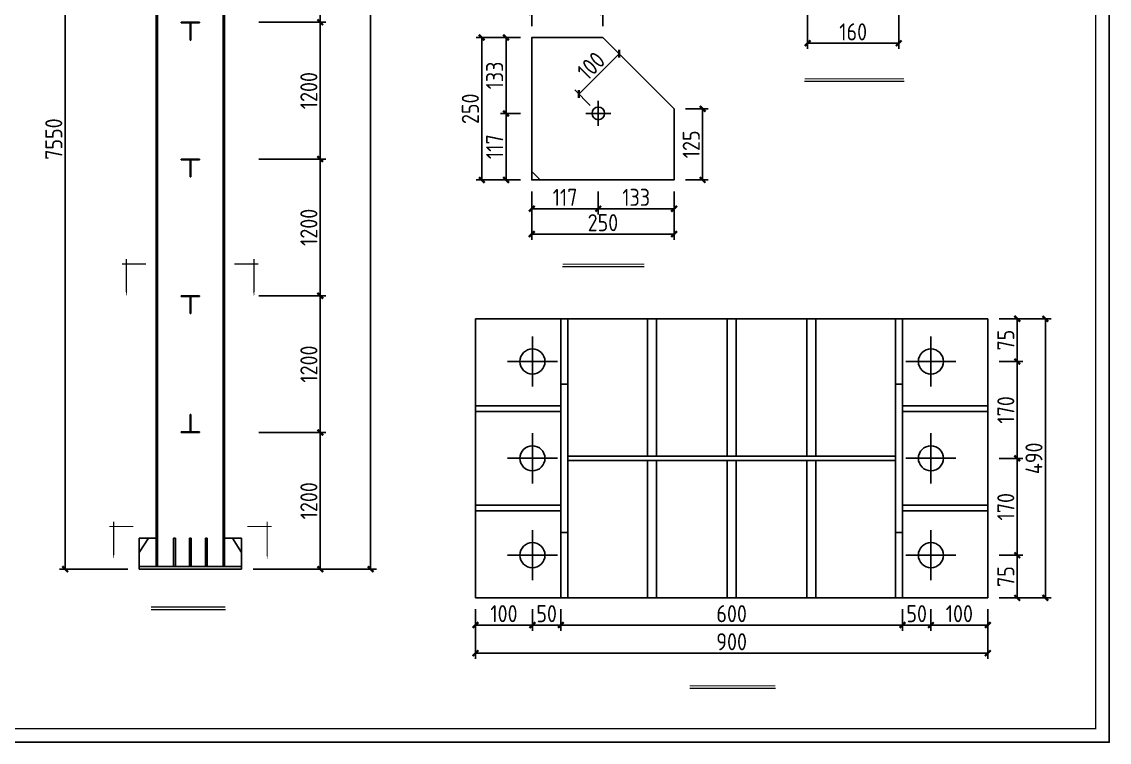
# Model space of a CAD drawing. Extents: x -41778 to 305453, y -85562 to 95360.
# Drawn here: x 82973 to 102076, y -60345 to -47697 of the extents above; entities that cross this region are included whole.
import ezdxf

# ---------------------------------------------------------------- set-up
doc = ezdxf.new("R2010")
doc.units = 0
doc.header["$LTSCALE"] = 1000
doc.header["$MEASUREMENT"] = 0
doc.layers.add('_TCH_MASK', color=7, linetype='Continuous')
doc.layers.add('PUB_TITLE', color=4, linetype='Continuous')
doc.styles.get("Standard").update_dxf_attribs({"font": 'gbenor.shx', "bigfont": 'gbcbig.shx'})
doc.dimstyles.get("Standard").update_dxf_attribs({"dimscale": 100, "dimtxt": 3.5, "dimasz": 1, "dimexe": 2.5, "dimexo": 3, "dimgap": 1.5, "dimtad": 1, "dimdec": 0, "dimzin": 0, "dimdsep": 46, "dimtxsty": 'Standard', "dimblk": 'ARCHTICK', "dimcen": 0.09, "dimadec": 0, "dimazin": 0, "dimtfac": 1, "dimtdec": 0, "dimtix": 1, "dimtmove": 2, "dimatfit": 3, "dimfxl": 1, "dimtolj": 1, "dimtzin": 0, "dimarcsym": 0})

# ---------------------------------------------------------------- blocks, each defined once
blk = doc.blocks.new('_ArchTick')
at = {"color": 0, "linetype": 'ByBlock', "const_width": 0.4}
blk.add_lwpolyline([(-0.5, -0.5), (0.5, 0.5)], dxfattribs=at)
blk = doc.blocks.new('*D247')
at = {"layer": '_TCH_MASK', "color": 0, "lineweight": -2}
for p, q in [((90943, -58011), (90943, -58388)), ((91943, -58011), (91943, -58388)), ((90943, -58288), (91943, -58288))]:
    blk.add_line(p, q, dxfattribs=at)
at = {"layer": 'Defpoints', "color": 0}
for p in [(90943, -57811), (91943, -57811), (91943, -58288)]:
    blk.add_point(p, dxfattribs=at)
at = {"layer": '_TCH_MASK', "color": 0, "lineweight": -2, "xscale": 100, "yscale": 100, "zscale": 100, "rotation": 180}
blk.add_blockref('_ArchTick', (90943, -58288), dxfattribs=at)
at = {"layer": '_TCH_MASK', "color": 0, "lineweight": -2, "xscale": 100, "yscale": 100, "zscale": 100}
blk.add_blockref('_ArchTick', (91943, -58288), dxfattribs=at)
at = {"layer": '_TCH_MASK', "color": 0, "lineweight": 15, "insert": (91443, -58088), "char_height": 300, "attachment_point": 5}
blk.add_mtext('\\A1;100', dxfattribs=at)
blk = doc.blocks.new('*D196')
at = {"layer": '_TCH_MASK', "color": 0, "lineweight": -2}
for p, q in [((92443, -58011), (92443, -58388)), ((98443, -58011), (98443, -58388)), ((92443, -58288), (98443, -58288))]:
    blk.add_line(p, q, dxfattribs=at)
at = {"layer": 'Defpoints', "color": 0}
for p in [(92443, -57811), (98443, -57811), (98443, -58288)]:
    blk.add_point(p, dxfattribs=at)
at = {"layer": '_TCH_MASK', "color": 0, "lineweight": -2, "xscale": 100, "yscale": 100, "zscale": 100, "rotation": 180}
blk.add_blockref('_ArchTick', (92443, -58288), dxfattribs=at)
at = {"layer": '_TCH_MASK', "color": 0, "lineweight": -2, "xscale": 100, "yscale": 100, "zscale": 100}
blk.add_blockref('_ArchTick', (98443, -58288), dxfattribs=at)
at = {"layer": '_TCH_MASK', "color": 0, "lineweight": 15, "insert": (95443, -58088), "char_height": 300, "attachment_point": 5}
blk.add_mtext('\\A1;600', dxfattribs=at)
blk = doc.blocks.new('*D248')
at = {"layer": '_TCH_MASK', "color": 0, "lineweight": -2}
for p, q in [((98943, -58011), (98943, -58388)), ((99943, -58011), (99943, -58388)), ((98943, -58288), (99943, -58288))]:
    blk.add_line(p, q, dxfattribs=at)
at = {"layer": 'Defpoints', "color": 0}
for p in [(98943, -57811), (99943, -57811), (99943, -58288)]:
    blk.add_point(p, dxfattribs=at)
at = {"layer": '_TCH_MASK', "color": 0, "lineweight": -2, "xscale": 100, "yscale": 100, "zscale": 100, "rotation": 180}
blk.add_blockref('_ArchTick', (98943, -58288), dxfattribs=at)
at = {"layer": '_TCH_MASK', "color": 0, "lineweight": -2, "xscale": 100, "yscale": 100, "zscale": 100}
blk.add_blockref('_ArchTick', (99943, -58288), dxfattribs=at)
at = {"layer": '_TCH_MASK', "color": 0, "lineweight": 15, "insert": (99443, -58088), "char_height": 300, "attachment_point": 5}
blk.add_mtext('\\A1;100', dxfattribs=at)
blk = doc.blocks.new('*D249')
at = {"layer": '_TCH_MASK', "color": 0, "lineweight": -2}
for p, q in [((90943, -58011), (90943, -58881)), ((99943, -58011), (99943, -58881)), ((99943, -58781), (90943, -58781))]:
    blk.add_line(p, q, dxfattribs=at)
at = {"layer": 'Defpoints', "color": 0}
for p in [(90943, -57811), (99943, -57811), (90943, -58781)]:
    blk.add_point(p, dxfattribs=at)
at = {"layer": '_TCH_MASK', "color": 0, "lineweight": -2, "xscale": 100, "yscale": 100, "zscale": 100, "rotation": 180}
blk.add_blockref('_ArchTick', (90943, -58781), dxfattribs=at)
at = {"layer": '_TCH_MASK', "color": 0, "lineweight": -2, "xscale": 100, "yscale": 100, "zscale": 100}
blk.add_blockref('_ArchTick', (99943, -58781), dxfattribs=at)
at = {"layer": '_TCH_MASK', "color": 0, "lineweight": 15, "insert": (95443, -58581), "char_height": 300, "attachment_point": 5}
blk.add_mtext('\\A1;900', dxfattribs=at)
blk = doc.blocks.new('*D197')
at = {"layer": '_TCH_MASK', "color": 0, "lineweight": -2}
for p, q in [((100143, -57061), (100559, -57061)), ((100459, -57811), (100459, -57061)), ((100143, -57811), (100559, -57811))]:
    blk.add_line(p, q, dxfattribs=at)
at = {"layer": 'Defpoints', "color": 0}
for p in [(99943, -57061), (100459, -57061), (99943, -57811)]:
    blk.add_point(p, dxfattribs=at)
at = {"layer": '_TCH_MASK', "color": 0, "lineweight": -2, "xscale": 100, "yscale": 100, "zscale": 100}
for p, rotation in [((100459, -57061), 90), ((100459, -57811), 270)]:
    blk.add_blockref('_ArchTick', p, dxfattribs=dict(at, rotation=rotation))
at = {"layer": '_TCH_MASK', "color": 0, "lineweight": 15, "insert": (100259, -57436), "char_height": 300, "attachment_point": 5, "rotation": 90}
blk.add_mtext('\\A1;75', dxfattribs=at)
blk = doc.blocks.new('*D198')
at = {"layer": '_TCH_MASK', "color": 0, "lineweight": -2}
for p, q in [((100143, -55361), (100559, -55361)), ((100459, -57061), (100459, -55361)), ((100143, -57061), (100559, -57061))]:
    blk.add_line(p, q, dxfattribs=at)
at = {"layer": 'Defpoints', "color": 0}
for p in [(99943, -55361), (100459, -55361), (99943, -57061)]:
    blk.add_point(p, dxfattribs=at)
at = {"layer": '_TCH_MASK', "color": 0, "lineweight": -2, "xscale": 100, "yscale": 100, "zscale": 100}
for p, rotation in [((100459, -55361), 90), ((100459, -57061), 270)]:
    blk.add_blockref('_ArchTick', p, dxfattribs=dict(at, rotation=rotation))
at = {"layer": '_TCH_MASK', "color": 0, "lineweight": 15, "insert": (100259, -56211), "char_height": 300, "attachment_point": 5, "rotation": 90}
blk.add_mtext('\\A1;170', dxfattribs=at)
blk = doc.blocks.new('*D199')
at = {"layer": '_TCH_MASK', "color": 0, "lineweight": -2}
for p, q in [((100143, -53661), (100559, -53661)), ((100459, -55361), (100459, -53661)), ((100143, -55361), (100559, -55361))]:
    blk.add_line(p, q, dxfattribs=at)
at = {"layer": 'Defpoints', "color": 0}
for p in [(99943, -53661), (100459, -53661), (99943, -55361)]:
    blk.add_point(p, dxfattribs=at)
at = {"layer": '_TCH_MASK', "color": 0, "lineweight": -2, "xscale": 100, "yscale": 100, "zscale": 100}
for p, rotation in [((100459, -53661), 90), ((100459, -55361), 270)]:
    blk.add_blockref('_ArchTick', p, dxfattribs=dict(at, rotation=rotation))
at = {"layer": '_TCH_MASK', "color": 0, "lineweight": 15, "insert": (100259, -54511), "char_height": 300, "attachment_point": 5, "rotation": 90}
blk.add_mtext('\\A1;170', dxfattribs=at)
blk = doc.blocks.new('*D250')
at = {"layer": '_TCH_MASK', "color": 0, "lineweight": -2}
for p, q in [((100143, -52911), (100559, -52911)), ((100459, -53661), (100459, -52911)), ((100143, -53661), (100559, -53661))]:
    blk.add_line(p, q, dxfattribs=at)
at = {"layer": 'Defpoints', "color": 0}
for p in [(99943, -52911), (100459, -52911), (99943, -53661)]:
    blk.add_point(p, dxfattribs=at)
at = {"layer": '_TCH_MASK', "color": 0, "lineweight": -2, "xscale": 100, "yscale": 100, "zscale": 100}
for p, rotation in [((100459, -52911), 90), ((100459, -53661), 270)]:
    blk.add_blockref('_ArchTick', p, dxfattribs=dict(at, rotation=rotation))
at = {"layer": '_TCH_MASK', "color": 0, "lineweight": 15, "insert": (100259, -53286), "char_height": 300, "attachment_point": 5, "rotation": 90}
blk.add_mtext('\\A1;75', dxfattribs=at)
blk = doc.blocks.new('*D251')
at = {"layer": '_TCH_MASK', "color": 0, "lineweight": -2}
for p, q in [((100143, -52911), (101054, -52911)), ((100954, -57811), (100954, -52911)), ((100143, -57811), (101054, -57811))]:
    blk.add_line(p, q, dxfattribs=at)
at = {"layer": 'Defpoints', "color": 0}
for p in [(99943, -52911), (100954, -52911), (99943, -57811)]:
    blk.add_point(p, dxfattribs=at)
at = {"layer": '_TCH_MASK', "color": 0, "lineweight": -2, "xscale": 100, "yscale": 100, "zscale": 100}
for p, rotation in [((100954, -52911), 90), ((100954, -57811), 270)]:
    blk.add_blockref('_ArchTick', p, dxfattribs=dict(at, rotation=rotation))
at = {"layer": '_TCH_MASK', "color": 0, "lineweight": 15, "insert": (100754, -55361), "char_height": 300, "attachment_point": 5, "rotation": 90}
blk.add_mtext('\\A1;490', dxfattribs=at)
blk = doc.blocks.new('*D225')
at = {"layer": '_TCH_MASK', "color": 0, "lineweight": -2}
for p, q in [((96778, -47309), (96778, -48174)), ((98378, -47309), (98378, -48174)), ((98378, -48074), (96778, -48074))]:
    blk.add_line(p, q, dxfattribs=at)
at = {"layer": 'Defpoints', "color": 0}
for p in [(96778, -47109), (98378, -47109), (96778, -48074)]:
    blk.add_point(p, dxfattribs=at)
at = {"layer": '_TCH_MASK', "color": 0, "lineweight": -2, "xscale": 100, "yscale": 100, "zscale": 100, "rotation": 180}
blk.add_blockref('_ArchTick', (96778, -48074), dxfattribs=at)
at = {"layer": '_TCH_MASK', "color": 0, "lineweight": -2, "xscale": 100, "yscale": 100, "zscale": 100}
blk.add_blockref('_ArchTick', (98378, -48074), dxfattribs=at)
at = {"layer": '_TCH_MASK', "color": 0, "lineweight": 15, "insert": (97578, -47874), "char_height": 300, "attachment_point": 5}
blk.add_mtext('\\A1;160', dxfattribs=at)
blk = doc.blocks.new('*D236')
at = {"layer": '_TCH_MASK', "color": 0, "lineweight": -2}
for p, q in [((87136, -54906), (88317, -54906)), ((88217, -57306), (88217, -54906)), ((87036, -57306), (88317, -57306))]:
    blk.add_line(p, q, dxfattribs=at)
at = {"layer": 'Defpoints', "color": 0}
for p in [(86936, -54906), (88217, -54906), (86836, -57306)]:
    blk.add_point(p, dxfattribs=at)
at = {"layer": '_TCH_MASK', "color": 0, "lineweight": -2, "xscale": 100, "yscale": 100, "zscale": 100}
for p, rotation in [((88217, -54906), 90), ((88217, -57306), 270)]:
    blk.add_blockref('_ArchTick', p, dxfattribs=dict(at, rotation=rotation))
at = {"layer": '_TCH_MASK', "color": 0, "lineweight": 15, "insert": (88017, -56106), "char_height": 300, "attachment_point": 5, "rotation": 90}
blk.add_mtext('\\A1;1200', dxfattribs=at)
blk = doc.blocks.new('*D237')
at = {"layer": '_TCH_MASK', "color": 0, "lineweight": -2}
for p, q in [((87136, -52506), (88317, -52506)), ((88217, -54906), (88217, -52506)), ((87136, -54906), (88317, -54906))]:
    blk.add_line(p, q, dxfattribs=at)
at = {"layer": 'Defpoints', "color": 0}
for p in [(86936, -52506), (88217, -52506), (86936, -54906)]:
    blk.add_point(p, dxfattribs=at)
at = {"layer": '_TCH_MASK', "color": 0, "lineweight": -2, "xscale": 100, "yscale": 100, "zscale": 100}
for p, rotation in [((88217, -52506), 90), ((88217, -54906), 270)]:
    blk.add_blockref('_ArchTick', p, dxfattribs=dict(at, rotation=rotation))
at = {"layer": '_TCH_MASK', "color": 0, "lineweight": 15, "insert": (88017, -53706), "char_height": 300, "attachment_point": 5, "rotation": 90}
blk.add_mtext('\\A1;1200', dxfattribs=at)
blk = doc.blocks.new('*D238')
at = {"layer": '_TCH_MASK', "color": 0, "lineweight": -2}
for p, q in [((87139, -50106), (88317, -50106)), ((88217, -52506), (88217, -50106)), ((87136, -52506), (88317, -52506))]:
    blk.add_line(p, q, dxfattribs=at)
at = {"layer": 'Defpoints', "color": 0}
for p in [(86939, -50106), (88217, -50106), (86936, -52506)]:
    blk.add_point(p, dxfattribs=at)
at = {"layer": '_TCH_MASK', "color": 0, "lineweight": -2, "xscale": 100, "yscale": 100, "zscale": 100}
for p, rotation in [((88217, -50106), 90), ((88217, -52506), 270)]:
    blk.add_blockref('_ArchTick', p, dxfattribs=dict(at, rotation=rotation))
at = {"layer": '_TCH_MASK', "color": 0, "lineweight": 15, "insert": (88017, -51306), "char_height": 300, "attachment_point": 5, "rotation": 90}
blk.add_mtext('\\A1;1200', dxfattribs=at)
blk = doc.blocks.new('*D239')
at = {"layer": '_TCH_MASK', "color": 0, "lineweight": -2}
for p, q in [((87136, -47706), (88317, -47706)), ((88217, -50106), (88217, -47706)), ((87139, -50106), (88317, -50106))]:
    blk.add_line(p, q, dxfattribs=at)
at = {"layer": 'Defpoints', "color": 0}
for p in [(86936, -47706), (88217, -47706), (86939, -50106)]:
    blk.add_point(p, dxfattribs=at)
at = {"layer": '_TCH_MASK', "color": 0, "lineweight": -2, "xscale": 100, "yscale": 100, "zscale": 100}
for p, rotation in [((88217, -47706), 90), ((88217, -50106), 270)]:
    blk.add_blockref('_ArchTick', p, dxfattribs=dict(at, rotation=rotation))
at = {"layer": '_TCH_MASK', "color": 0, "lineweight": 15, "insert": (88017, -48906), "char_height": 300, "attachment_point": 5, "rotation": 90}
blk.add_mtext('\\A1;1200', dxfattribs=at)
blk = doc.blocks.new('*D240')
at = {"layer": '_TCH_MASK', "color": 0, "lineweight": -2}
for p, q in [((87136, -45306), (88317, -45306)), ((88217, -47706), (88217, -45306)), ((87136, -47706), (88317, -47706))]:
    blk.add_line(p, q, dxfattribs=at)
at = {"layer": 'Defpoints', "color": 0}
for p in [(86936, -45306), (88217, -45306), (86936, -47706)]:
    blk.add_point(p, dxfattribs=at)
at = {"layer": '_TCH_MASK', "color": 0, "lineweight": -2, "xscale": 100, "yscale": 100, "zscale": 100}
for p, rotation in [((88217, -45306), 90), ((88217, -47706), 270)]:
    blk.add_blockref('_ArchTick', p, dxfattribs=dict(at, rotation=rotation))
at = {"layer": '_TCH_MASK', "color": 0, "lineweight": 15, "insert": (88017, -46506), "char_height": 300, "attachment_point": 5, "rotation": 90}
blk.add_mtext('\\A1;1200', dxfattribs=at)
blk = doc.blocks.new('*D195')
at = {"layer": '_TCH_MASK', "color": 0, "lineweight": -2}
for p, q in [((86736, -35306), (89202, -35306)), ((89102, -57306), (89102, -35306)), ((87036, -57306), (89202, -57306))]:
    blk.add_line(p, q, dxfattribs=at)
at = {"layer": 'Defpoints', "color": 0}
for p in [(86536, -35306), (89102, -35306), (86836, -57306)]:
    blk.add_point(p, dxfattribs=at)
at = {"layer": '_TCH_MASK', "color": 0, "lineweight": -2, "xscale": 100, "yscale": 100, "zscale": 100}
for p, rotation in [((89102, -35306), 90), ((89102, -57306), 270)]:
    blk.add_blockref('_ArchTick', p, dxfattribs=dict(at, rotation=rotation))
at = {"layer": '_TCH_MASK', "color": 0, "lineweight": 15, "insert": (88764, -46306), "char_height": 300, "attachment_point": 5, "rotation": 90}
blk.add_mtext('\\A1;11000', dxfattribs=at)
blk = doc.blocks.new('*D230')
at = {"layer": '_TCH_MASK', "color": 0, "lineweight": -2}
for p, q in [((85160, -42206), (83636, -42206)), ((83736, -57306), (83736, -42206)), ((84836, -57306), (83636, -57306))]:
    blk.add_line(p, q, dxfattribs=at)
at = {"layer": 'Defpoints', "color": 0}
for p in [(83736, -42206), (85360, -42206), (85036, -57306)]:
    blk.add_point(p, dxfattribs=at)
at = {"layer": '_TCH_MASK', "color": 0, "lineweight": -2, "xscale": 100, "yscale": 100, "zscale": 100}
for p, rotation in [((83736, -42206), 90), ((83736, -57306), 270)]:
    blk.add_blockref('_ArchTick', p, dxfattribs=dict(at, rotation=rotation))
at = {"layer": '_TCH_MASK', "color": 0, "lineweight": 15, "insert": (83536, -49756), "char_height": 300, "attachment_point": 5, "rotation": 90}
blk.add_mtext('\\A1;7550', dxfattribs=at)
blk = doc.blocks.new('新块')
at = {"layer": 'PUB_TITLE'}
blk.add_lwpolyline([(-47560, 0), (0, 0), (0, 33640), (-47560, 33640)], close=True, dxfattribs=at)
at = {"layer": 'PUB_TITLE', "const_width": 40}
blk.add_lwpolyline([(-46560, 400), (-400, 400), (-400, 33240), (-46560, 33240)], close=True, dxfattribs=at)
for tag, p in [('审定人', (-8147, 838)), ('校对', (-6621, 837)), ('阶段', (-810, 832)), ('审核人', (-8147, 641)), ('设计负责人', (-6745, 649)), ('工程名称', (-5026, 781)), ('图名', (-3347, 649)), ('日期', (-905, 632)), ('项目负责人', (-8228, 444)), ('设计人', (-6659, 447)), ('项目名称', (-5026, 479)), ('图号', (-1657, 502)), ('比例', (-810, 446))]:
    blk.add_attdef(tag, p, '', height=120)
blk = doc.blocks.new('*D188')
at = {"layer": '_TCH_MASK', "color": 0, "lineweight": -2}
for p, q in [((98443, -58011), (98443, -58388)), ((98943, -58011), (98943, -58388)), ((98443, -58288), (98943, -58288))]:
    blk.add_line(p, q, dxfattribs=at)
at = {"layer": 'Defpoints', "color": 0}
for p in [(98443, -57811), (98943, -57811), (98943, -58288)]:
    blk.add_point(p, dxfattribs=at)
at = {"layer": '_TCH_MASK', "color": 0, "lineweight": -2, "xscale": 100, "yscale": 100, "zscale": 100, "rotation": 180}
blk.add_blockref('_ArchTick', (98443, -58288), dxfattribs=at)
at = {"layer": '_TCH_MASK', "color": 0, "lineweight": -2, "xscale": 100, "yscale": 100, "zscale": 100}
blk.add_blockref('_ArchTick', (98943, -58288), dxfattribs=at)
at = {"layer": '_TCH_MASK', "color": 0, "lineweight": 15, "insert": (98693, -58088), "char_height": 300, "attachment_point": 5}
blk.add_mtext('\\A1;50', dxfattribs=at)
blk = doc.blocks.new('*D189')
at = {"layer": '_TCH_MASK', "color": 0, "lineweight": -2}
for p, q in [((91943, -58011), (91943, -58388)), ((92443, -58011), (92443, -58388)), ((92443, -58288), (91943, -58288))]:
    blk.add_line(p, q, dxfattribs=at)
at = {"layer": 'Defpoints', "color": 0}
for p in [(91943, -57811), (92443, -57811), (91943, -58288)]:
    blk.add_point(p, dxfattribs=at)
at = {"layer": '_TCH_MASK', "color": 0, "lineweight": -2, "xscale": 100, "yscale": 100, "zscale": 100, "rotation": 180}
blk.add_blockref('_ArchTick', (91943, -58288), dxfattribs=at)
at = {"layer": '_TCH_MASK', "color": 0, "lineweight": -2, "xscale": 100, "yscale": 100, "zscale": 100}
blk.add_blockref('_ArchTick', (92443, -58288), dxfattribs=at)
at = {"layer": '_TCH_MASK', "color": 0, "lineweight": 15, "insert": (92193, -58088), "char_height": 300, "attachment_point": 5}
blk.add_mtext('\\A1;50', dxfattribs=at)
blk = doc.blocks.new('*D212')
at = {"layer": '_TCH_MASK', "color": 0, "lineweight": -2}
for p, q in [((91932, -50674), (91932, -51079)), ((93100, -50674), (93100, -51079)), ((91932, -50979), (93100, -50979))]:
    blk.add_line(p, q, dxfattribs=at)
at = {"layer": 'Defpoints', "color": 0}
for p in [(91932, -50474), (93100, -50474), (93100, -50979)]:
    blk.add_point(p, dxfattribs=at)
at = {"layer": '_TCH_MASK', "color": 0, "lineweight": -2, "xscale": 100, "yscale": 100, "zscale": 100, "rotation": 180}
blk.add_blockref('_ArchTick', (91932, -50979), dxfattribs=at)
at = {"layer": '_TCH_MASK', "color": 0, "lineweight": -2, "xscale": 100, "yscale": 100, "zscale": 100}
blk.add_blockref('_ArchTick', (93100, -50979), dxfattribs=at)
at = {"layer": '_TCH_MASK', "color": 0, "lineweight": 15, "insert": (92516, -50779), "char_height": 300, "attachment_point": 5}
blk.add_mtext('\\A1;117', dxfattribs=at)
blk = doc.blocks.new('*D213')
at = {"layer": '_TCH_MASK', "color": 0, "lineweight": -2}
for p, q in [((93100, -50674), (93100, -51079)), ((94432, -50674), (94432, -51079)), ((93100, -50979), (94432, -50979))]:
    blk.add_line(p, q, dxfattribs=at)
at = {"layer": 'Defpoints', "color": 0}
for p in [(93100, -50474), (94432, -50474), (94432, -50979)]:
    blk.add_point(p, dxfattribs=at)
at = {"layer": '_TCH_MASK', "color": 0, "lineweight": -2, "xscale": 100, "yscale": 100, "zscale": 100, "rotation": 180}
blk.add_blockref('_ArchTick', (93100, -50979), dxfattribs=at)
at = {"layer": '_TCH_MASK', "color": 0, "lineweight": -2, "xscale": 100, "yscale": 100, "zscale": 100}
blk.add_blockref('_ArchTick', (94432, -50979), dxfattribs=at)
at = {"layer": '_TCH_MASK', "color": 0, "lineweight": 15, "insert": (93766, -50779), "char_height": 300, "attachment_point": 5}
blk.add_mtext('\\A1;133', dxfattribs=at)
blk = doc.blocks.new('*D214')
at = {"layer": '_TCH_MASK', "color": 0, "lineweight": -2}
for p, q in [((91932, -50674), (91932, -51524)), ((94432, -50674), (94432, -51524)), ((91932, -51424), (94432, -51424))]:
    blk.add_line(p, q, dxfattribs=at)
at = {"layer": 'Defpoints', "color": 0}
for p in [(91932, -50474), (94432, -50474), (94432, -51424)]:
    blk.add_point(p, dxfattribs=at)
at = {"layer": '_TCH_MASK', "color": 0, "lineweight": -2, "xscale": 100, "yscale": 100, "zscale": 100, "rotation": 180}
blk.add_blockref('_ArchTick', (91932, -51424), dxfattribs=at)
at = {"layer": '_TCH_MASK', "color": 0, "lineweight": -2, "xscale": 100, "yscale": 100, "zscale": 100}
blk.add_blockref('_ArchTick', (94432, -51424), dxfattribs=at)
at = {"layer": '_TCH_MASK', "color": 0, "lineweight": 15, "insert": (93182, -51224), "char_height": 300, "attachment_point": 5}
blk.add_mtext('\\A1;250', dxfattribs=at)
blk = doc.blocks.new('*D191')
at = {"layer": '_TCH_MASK', "color": 0, "lineweight": -2}
for p, q in [((91732, -49306), (91380, -49306)), ((91480, -50474), (91480, -49306)), ((91732, -50474), (91380, -50474))]:
    blk.add_line(p, q, dxfattribs=at)
at = {"layer": 'Defpoints', "color": 0}
for p in [(91480, -49306), (91932, -49306), (91932, -50474)]:
    blk.add_point(p, dxfattribs=at)
at = {"layer": '_TCH_MASK', "color": 0, "lineweight": -2, "xscale": 100, "yscale": 100, "zscale": 100}
for p, rotation in [((91480, -49306), 90), ((91480, -50474), 270)]:
    blk.add_blockref('_ArchTick', p, dxfattribs=dict(at, rotation=rotation))
at = {"layer": '_TCH_MASK', "color": 0, "lineweight": 15, "insert": (91280, -49890), "char_height": 300, "attachment_point": 5, "rotation": 90}
blk.add_mtext('\\A1;117', dxfattribs=at)
blk = doc.blocks.new('*D215')
at = {"layer": '_TCH_MASK', "color": 0, "lineweight": -2}
for p, q in [((91732, -47974), (91380, -47974)), ((91480, -49306), (91480, -47974)), ((91732, -49306), (91380, -49306))]:
    blk.add_line(p, q, dxfattribs=at)
at = {"layer": 'Defpoints', "color": 0}
for p in [(91480, -47974), (91932, -47974), (91932, -49306)]:
    blk.add_point(p, dxfattribs=at)
at = {"layer": '_TCH_MASK', "color": 0, "lineweight": -2, "xscale": 100, "yscale": 100, "zscale": 100}
for p, rotation in [((91480, -47974), 90), ((91480, -49306), 270)]:
    blk.add_blockref('_ArchTick', p, dxfattribs=dict(at, rotation=rotation))
at = {"layer": '_TCH_MASK', "color": 0, "lineweight": 15, "insert": (91280, -48640), "char_height": 300, "attachment_point": 5, "rotation": 90}
blk.add_mtext('\\A1;133', dxfattribs=at)
blk = doc.blocks.new('*D216')
at = {"layer": '_TCH_MASK', "color": 0, "lineweight": -2}
for p, q in [((91732, -47974), (90953, -47974)), ((91053, -50474), (91053, -47974)), ((91732, -50474), (90953, -50474))]:
    blk.add_line(p, q, dxfattribs=at)
at = {"layer": 'Defpoints', "color": 0}
for p in [(91053, -47974), (91932, -47974), (91932, -50474)]:
    blk.add_point(p, dxfattribs=at)
at = {"layer": '_TCH_MASK', "color": 0, "lineweight": -2, "xscale": 100, "yscale": 100, "zscale": 100}
for p, rotation in [((91053, -47974), 90), ((91053, -50474), 270)]:
    blk.add_blockref('_ArchTick', p, dxfattribs=dict(at, rotation=rotation))
at = {"layer": '_TCH_MASK', "color": 0, "lineweight": 15, "insert": (90853, -49224), "char_height": 300, "attachment_point": 5, "rotation": 90}
blk.add_mtext('\\A1;250', dxfattribs=at)
blk = doc.blocks.new('*D217')
at = {"layer": '_TCH_MASK', "color": 0, "lineweight": -2}
for p, q in [((94632, -49224), (95033, -49224)), ((94933, -49224), (94933, -50474)), ((94632, -50474), (95033, -50474))]:
    blk.add_line(p, q, dxfattribs=at)
at = {"layer": 'Defpoints', "color": 0}
for p in [(94432, -49224), (94432, -50474), (94933, -50474)]:
    blk.add_point(p, dxfattribs=at)
at = {"layer": '_TCH_MASK', "color": 0, "lineweight": -2, "xscale": 100, "yscale": 100, "zscale": 100}
for p, rotation in [((94933, -49224), 90), ((94933, -50474), 270)]:
    blk.add_blockref('_ArchTick', p, dxfattribs=dict(at, rotation=rotation))
at = {"layer": '_TCH_MASK', "color": 0, "lineweight": 15, "insert": (94733, -49849), "char_height": 300, "attachment_point": 5, "rotation": 90}
blk.add_mtext('\\A1;125', dxfattribs=at)
blk = doc.blocks.new('*D218')
at = {"layer": '_TCH_MASK', "color": 0, "lineweight": -2}
for p, q in [((91932, -47774), (91932, -47425)), ((93182, -47525), (91932, -47525)), ((93182, -47774), (93182, -47425))]:
    blk.add_line(p, q, dxfattribs=at)
at = {"layer": 'Defpoints', "color": 0}
for p in [(91932, -47525), (91932, -47974), (93182, -47974)]:
    blk.add_point(p, dxfattribs=at)
at = {"layer": '_TCH_MASK', "color": 0, "lineweight": -2, "xscale": 100, "yscale": 100, "zscale": 100, "rotation": 180}
blk.add_blockref('_ArchTick', (91932, -47525), dxfattribs=at)
at = {"layer": '_TCH_MASK', "color": 0, "lineweight": -2, "xscale": 100, "yscale": 100, "zscale": 100}
blk.add_blockref('_ArchTick', (93182, -47525), dxfattribs=at)
at = {"layer": '_TCH_MASK', "color": 0, "lineweight": 15, "insert": (92557, -47325), "char_height": 300, "attachment_point": 5}
blk.add_mtext('\\A1;125', dxfattribs=at)
blk = doc.blocks.new('*D219')
at = {"layer": '_TCH_MASK', "color": 0, "lineweight": -2}
for p, q in [((92760, -48965), (93467, -48258)), ((93666, -48457), (93396, -48187)), ((92959, -49164), (92689, -48894))]:
    blk.add_line(p, q, dxfattribs=at)
at = {"layer": 'Defpoints', "color": 0}
for p in [(93467, -48258), (93807, -48599), (93100, -49306)]:
    blk.add_point(p, dxfattribs=at)
at = {"layer": '_TCH_MASK', "color": 0, "lineweight": -2, "xscale": 100, "yscale": 100, "zscale": 100}
for p, rotation in [((93467, -48258), 45.00000000000029), ((92760, -48965), 225.0000000000003)]:
    blk.add_blockref('_ArchTick', p, dxfattribs=dict(at, rotation=rotation))
at = {"layer": '_TCH_MASK', "color": 0, "lineweight": 15, "insert": (92972, -48470), "char_height": 300, "attachment_point": 5, "rotation": 45}
blk.add_mtext('\\A1;100', dxfattribs=at)

msp = doc.modelspace()

# ---------------------------------------------------------------- linework, layer by layer
for p, q in [((86511.9, -57262.2), (86511.9, -35323.9)), ((86535.9, -57262.2), (86535.9, -35306.2)), ((85335.9, -57262.2), (85335.9, -37026.2)), ((85359.9, -57262.2), (85359.9, -37026.2)), ((86095.9, -47706.2), (85775.9, -47706.2)), ((85775.9, -47706.2), (85775.9, -47718.2)), ((85775.9, -47718.2), (86095.9, -47718.2)), ((85929.9, -47718.2), (85929.9, -48018.2)), ((85941.9, -48018.2), (85941.9, -47718.2)), ((86095.9, -47718.2), (86095.9, -47706.2)), ((85929.9, -48018.2), (85941.9, -48018.2)), ((94432.4, -49223.7), (93182.4, -47973.7)), ((93100.2, -49085.8), (93100.2, -49525.8)), ((92880.2, -49305.8), (93320.2, -49305.8)), ((86095.9, -50106.2), (85775.9, -50106.2)), ((85775.9, -50106.2), (85775.9, -50118.2)), ((85775.9, -50118.2), (86095.9, -50118.2)), ((85929.9, -50118.2), (85929.9, -50418.2)), ((85941.9, -50418.2), (85941.9, -50118.2)), ((86095.9, -50118.2), (86095.9, -50106.2)), ((85929.9, -50418.2), (85941.9, -50418.2)), ((92082.4, -50473.7), (91932.4, -50323.7)), ((86095.9, -52506.2), (85775.9, -52506.2)), ((85775.9, -52506.2), (85775.9, -52518.2)), ((85775.9, -52518.2), (86095.9, -52518.2)), ((85929.9, -52518.2), (85929.9, -52818.2)), ((85941.9, -52818.2), (85941.9, -52518.2)), ((86095.9, -52518.2), (86095.9, -52506.2)), ((85929.9, -52818.2), (85941.9, -52818.2)), ((90943.2, -52910.8), (99943.2, -52910.8)), ((90943.2, -57810.8), (90943.2, -52910.8)), ((92443.2, -57810.8), (92443.2, -52910.8)), ((92563.2, -57810.8), (92563.2, -52910.8)), ((93963.2, -55320.8), (93963.2, -52910.8)), ((94123.2, -55320.8), (94123.2, -52910.8)), ((95363.2, -55320.8), (95363.2, -52910.8)), ((95523.2, -55320.8), (95523.2, -52910.8)), ((96763.2, -55320.8), (96763.2, -52910.8)), ((96923.2, -55320.8), (96923.2, -52910.8)), ((98323.2, -52910.8), (98323.2, -57810.8)), ((98443.2, -52910.8), (98443.2, -57810.8)), ((99943.2, -52910.8), (99943.2, -57810.8)), ((91943.2, -53220.8), (91943.2, -54100.8)), ((98943.2, -53220.8), (98943.2, -54100.8)), ((91503.2, -53660.8), (92383.2, -53660.8)), ((99383.2, -53660.8), (98503.2, -53660.8)), ((92443.2, -54060.8), (92563.2, -54060.8)), ((98323.2, -54060.8), (98443.2, -54060.8)), ((90943.2, -54440.8), (92443.2, -54440.8)), ((98443.2, -54440.8), (99943.2, -54440.8)), ((85929.9, -54894.2), (85929.9, -54594.2)), ((85929.9, -54594.2), (85941.9, -54594.2)), ((85941.9, -54594.2), (85941.9, -54894.2)), ((90943.2, -54540.8), (92443.2, -54540.8)), ((98443.2, -54540.8), (99943.2, -54540.8)), ((85775.9, -54906.2), (85775.9, -54894.2)), ((85775.9, -54894.2), (86095.9, -54894.2)), ((86095.9, -54906.2), (85775.9, -54906.2)), ((86095.9, -54894.2), (86095.9, -54906.2)), ((91943.2, -54920.8), (91943.2, -55800.8)), ((98943.2, -54920.8), (98943.2, -55800.8)), ((91503.2, -55360.8), (92383.2, -55360.8)), ((92563.2, -55320.8), (98323.2, -55320.8)), ((99383.2, -55360.8), (98503.2, -55360.8)), ((92563.2, -55400.8), (98323.2, -55400.8)), ((93963.2, -57810.8), (93963.2, -55400.8)), ((94123.2, -57810.8), (94123.2, -55400.8)), ((95363.2, -57810.8), (95363.2, -55400.8)), ((95523.2, -57810.8), (95523.2, -55400.8)), ((96763.2, -57810.8), (96763.2, -55400.8)), ((96923.2, -57810.8), (96923.2, -55400.8)), ((90943.2, -56180.8), (92443.2, -56180.8)), ((90943.2, -56280.8), (92443.2, -56280.8)), ((98443.2, -56180.8), (99943.2, -56180.8)), ((98443.2, -56280.8), (99943.2, -56280.8)), ((91943.2, -56620.8), (91943.2, -57500.8)), ((92443.2, -56660.8), (92563.2, -56660.8)), ((98323.2, -56660.8), (98443.2, -56660.8)), ((98943.2, -56620.8), (98943.2, -57500.8)), ((85359.9, -56762.2), (85035.9, -56762.2)), ((85035.9, -56762.2), (85035.9, -57262.2)), ((85197.9, -56762.2), (85035.9, -57012.2)), ((85671.9, -56762.2), (85639.9, -56762.2)), ((85639.9, -57262.2), (85639.9, -56762.2)), ((85671.9, -57262.2), (85671.9, -56762.2)), ((85951.9, -56762.2), (85919.9, -56762.2)), ((85919.9, -57262.2), (85919.9, -56762.2)), ((85951.9, -57262.2), (85951.9, -56762.2)), ((86231.9, -56762.2), (86199.9, -56762.2)), ((86199.9, -57262.2), (86199.9, -56762.2)), ((86231.9, -57262.2), (86231.9, -56762.2)), ((86835.9, -56762.2), (86511.9, -56762.2)), ((86835.9, -57012.2), (86673.9, -56762.2)), ((86835.9, -57262.2), (86835.9, -56762.2)), ((91503.2, -57060.8), (92383.2, -57060.8)), ((99383.2, -57060.8), (98503.2, -57060.8)), ((86835.9, -57262.2), (85035.9, -57262.2)), ((85035.9, -57306.2), (85035.9, -57262.2)), ((86835.9, -57306.2), (85035.9, -57306.2)), ((86835.9, -57306.2), (86835.9, -57262.2)), ((99943.2, -57810.8), (90943.2, -57810.8))]:
    msp.add_line(p, q)
msp.add_lwpolyline([(94432.4, -49223.7), (94432.4, -50473.7), (91932.4, -50473.7), (91932.4, -47973.7), (93182.4, -47973.7)])
at = {"const_width": 20}
for points in [[(84735, -51948.6), (85158.1, -51948.6)], [(87127.9, -51948.6), (86704.9, -51948.6)], [(84511.2, -56558.3), (84934.2, -56558.3)], [(87360.6, -56558.3), (86937.6, -56558.3)]]:
    msp.add_lwpolyline(points, dxfattribs=at)
for points in [[(84811.1, -51862.6, 20, 20, 0), (84811.1, -52317.7, 50, 0, 0), (84811.1, -52522.9, 0, 0, 0)], [(87051.8, -51862.6, 20, 20, 0), (87051.8, -52317.7, 50, 0, 0), (87051.8, -52522.9, 0, 0, 0)], [(84587.3, -56472.2, 20, 20, 0), (84587.3, -56927.4, 50, 0, 0), (84587.3, -57132.5, 0, 0, 0)], [(87284.5, -56472.2, 20, 20, 0), (87284.5, -56927.4, 50, 0, 0), (87284.5, -57132.5, 0, 0, 0)]]:
    msp.add_lwpolyline(points, format="xyseb")
for centre, radius in [((93100.2, -49305.8), 110), ((91943.2, -53660.8), 220), ((98943.2, -53660.8), 220), ((91943.2, -55360.8), 220), ((98943.2, -55360.8), 220), ((91943.2, -57060.8), 220), ((98943.2, -57060.8), 220)]:
    msp.add_circle(centre, radius)
at = {"layer": '_TCH_MASK', "lineweight": 15}
for p, q in [((98471.5, -48742.9), (96723.8, -48742.9)), ((93908.5, -51997.2), (92472.6, -51997.2)), ((85243.6, -58015.1), (86549.4, -58015.1)), ((96213, -59399.7), (94708.3, -59399.7))]:
    msp.add_line(p, q, dxfattribs=at)
at = {"layer": '_TCH_MASK', "lineweight": 15, "const_width": 20}
for points in [[(96723.8, -48697.5), (98471.5, -48697.5)], [(92472.6, -51951.9), (93908.5, -51951.9)], [(86549.4, -57969.8), (85243.6, -57969.8)], [(94708.3, -59354.4), (96213, -59354.4)]]:
    msp.add_lwpolyline(points, dxfattribs=at)

# ---------------------------------------------------------------- block references
at = {"layer": '_TCH_MASK', "color": 0, "lineweight": 15, "xscale": 0.5991881125373766, "yscale": 0.5991881125373766, "zscale": 0.5991881126365302, "rotation": 270}
msp.add_blockref('新块', (81919.3, -60345), dxfattribs=at)

# ---------------------------------------------------------------- dimensions: what is measured, and where the dimension line sits
at = {"layer": '_TCH_MASK', "lineweight": 15}
dim = msp.add_linear_dim(base=(89101.8, -35306.2), p1=(86835.9, -57306.2), p2=(86535.9, -35306.2), angle=90, dimstyle='Standard', override={"dimtxt": 3, "dimexe": 1, "dimexo": 2, "dimgap": 0.5, "dimlfac": 0.5}, dxfattribs=at)
dim.commit()
dim.dimension.update_dxf_attribs({"geometry": '*D195', "text_midpoint": (88764, -46306.2), "dimtype": 160})
for base, p1, p2, override, picture, middle in [((83736, -42206.2), (85035.9, -57306.2), (85359.9, -42206.2), {"dimtxt": 3, "dimexe": 1, "dimexo": 2, "dimgap": 0.5, "dimlfac": 0.5}, '*D230', (83536, -49756.2)), ((88216.6, -45306.2), (86935.9, -47706.2), (86935.9, -45306.2), {"dimtxt": 3, "dimexe": 1, "dimexo": 2, "dimgap": 0.5, "dimlfac": 0.5}, '*D240', (88016.6, -46506.2)), ((88216.6, -47706.2), (86939, -50106.2), (86935.9, -47706.2), {"dimtxt": 3, "dimexe": 1, "dimexo": 2, "dimgap": 0.5, "dimlfac": 0.5}, '*D239', (88016.6, -48906.2)), ((91052.7, -47973.7), (91932.4, -50473.7), (91932.4, -47973.7), {"dimtxt": 3, "dimexe": 1, "dimexo": 2, "dimgap": 0.5, "dimlfac": 0.1}, '*D216', (90852.7, -49223.7)), ((91480.2, -47973.7), (91932.4, -49305.8), (91932.4, -47973.7), {"dimtxt": 3, "dimexe": 1, "dimexo": 2, "dimgap": 0.5, "dimlfac": 0.1}, '*D215', (91280.2, -48639.8)), ((91480.2, -49305.8), (91932.4, -50473.7), (91932.4, -49305.8), {"dimtxt": 3, "dimexe": 1, "dimexo": 2, "dimgap": 0.5, "dimlfac": 0.1}, '*D191', (91280.2, -49889.8)), ((94933.1, -50473.7), (94432.4, -49223.7), (94432.4, -50473.7), {"dimtxt": 3, "dimexe": 1, "dimexo": 2, "dimgap": 0.5, "dimlfac": 0.1}, '*D217', (94733.1, -49848.7)), ((88216.6, -50106.2), (86935.9, -52506.2), (86939, -50106.2), {"dimtxt": 3, "dimexe": 1, "dimexo": 2, "dimgap": 0.5, "dimlfac": 0.5}, '*D238', (88016.6, -51306.2)), ((88216.6, -52506.2), (86935.9, -54906.2), (86935.9, -52506.2), {"dimtxt": 3, "dimexe": 1, "dimexo": 2, "dimgap": 0.5, "dimlfac": 0.5}, '*D237', (88016.6, -53706.2)), ((100459.2, -52910.8), (99943.2, -53660.8), (99943.2, -52910.8), {"dimtxt": 3, "dimexe": 1, "dimexo": 2, "dimgap": 0.5, "dimlfac": 0.1}, '*D250', (100259.2, -53285.8)), ((100953.5, -52910.8), (99943.2, -57810.8), (99943.2, -52910.8), {"dimtxt": 3, "dimexe": 1, "dimexo": 2, "dimgap": 0.5, "dimlfac": 0.1}, '*D251', (100753.5, -55360.8)), ((100459.2, -53660.8), (99943.2, -55360.8), (99943.2, -53660.8), {"dimtxt": 3, "dimexe": 1, "dimexo": 2, "dimgap": 0.5, "dimlfac": 0.1}, '*D199', (100259.2, -54510.8)), ((88216.6, -54906.2), (86835.9, -57306.2), (86935.9, -54906.2), {"dimtxt": 3, "dimexe": 1, "dimexo": 2, "dimgap": 0.5, "dimlfac": 0.5}, '*D236', (88016.6, -56106.2)), ((100459.2, -55360.8), (99943.2, -57060.8), (99943.2, -55360.8), {"dimtxt": 3, "dimexe": 1, "dimexo": 2, "dimgap": 0.5, "dimlfac": 0.1}, '*D198', (100259.2, -56210.8)), ((100459.2, -57060.8), (99943.2, -57810.8), (99943.2, -57060.8), {"dimtxt": 3, "dimexe": 1, "dimexo": 2, "dimgap": 0.5, "dimlfac": 0.1}, '*D197', (100259.2, -57435.8))]:
    dim = msp.add_linear_dim(base=base, p1=p1, p2=p2, angle=90, dimstyle='Standard', override=override, dxfattribs=at)
    dim.commit()
    dim.dimension.update_dxf_attribs({"geometry": picture, "text_midpoint": middle})
for base, p1, p2, picture, middle in [((91932.4, -47525), (93182.4, -47973.7), (91932.4, -47973.7), '*D218', (92557.4, -47325)), ((96778.1, -48074.4), (98378.1, -47109), (96778.1, -47109), '*D225', (97578.1, -47874.4)), ((93100.2, -50979.3), (91932.4, -50473.7), (93100.2, -50473.7), '*D212', (92516.3, -50779.3)), ((94432.4, -51423.7), (91932.4, -50473.7), (94432.4, -50473.7), '*D214', (93182.4, -51223.7)), ((94432.4, -50979.3), (93100.2, -50473.7), (94432.4, -50473.7), '*D213', (93766.3, -50779.3)), ((91943.2, -58288), (90943.2, -57810.8), (91943.2, -57810.8), '*D247', (91443.2, -58088)), ((90943.2, -58781.2), (99943.2, -57810.8), (90943.2, -57810.8), '*D249', (95443.2, -58581.2)), ((91943.2, -58288), (92443.2, -57810.8), (91943.2, -57810.8), '*D189', (92193.2, -58088)), ((98443.2, -58288), (92443.2, -57810.8), (98443.2, -57810.8), '*D196', (95443.2, -58088)), ((98943.2, -58288), (98443.2, -57810.8), (98943.2, -57810.8), '*D188', (98693.2, -58088)), ((99943.2, -58288), (98943.2, -57810.8), (99943.2, -57810.8), '*D248', (99443.2, -58088))]:
    dim = msp.add_linear_dim(base=base, p1=p1, p2=p2, dimstyle='Standard', override={"dimtxt": 3, "dimexe": 1, "dimexo": 2, "dimgap": 0.5, "dimlfac": 0.1}, dxfattribs=at)
    dim.commit()
    dim.dimension.update_dxf_attribs({"geometry": picture, "text_midpoint": middle})
dim = msp.add_aligned_dim(p1=(93100.2, -49305.8), p2=(93807.4, -48598.7), distance=481.8, dimstyle='Standard', override={"dimtxt": 3, "dimexe": 1, "dimexo": 2, "dimgap": 0.5, "dimlfac": 0.1}, dxfattribs=at)
dim.commit()
dim.dimension.update_dxf_attribs({"geometry": '*D219', "text_midpoint": (92971.7, -48470.2)})

doc.saveas('drawing.dxf')
